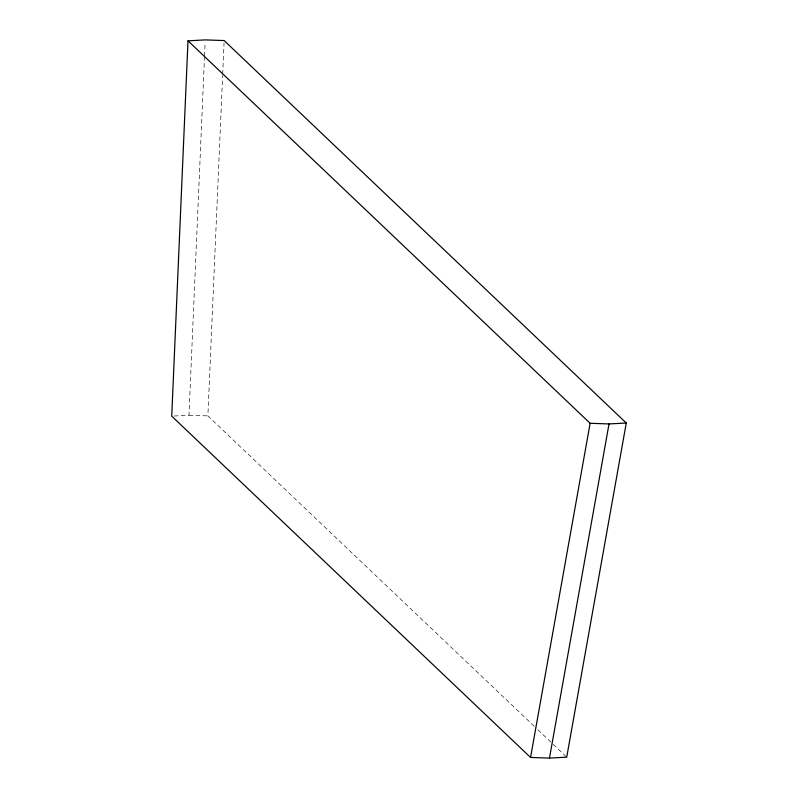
<?xml version="1.0" encoding="UTF-8"?>
<svg xmlns="http://www.w3.org/2000/svg" width="798" height="798" viewBox="0 0 798 798"><rect width="100%" height="100%" fill="white"/><g stroke="black" fill="none" stroke-linecap="round" stroke-linejoin="round"><path stroke-width="0.6" stroke-dasharray="3.99 2.99" d="M174.193 416.017L188.976 415.229L204.488 57.296M204.547 56.06L205.136 42.384M534.261 726.31L207.879 415.888L222.642 75.361M222.702 74.114L224.048 43.052M188.976 415.229L207.879 415.888M537.862 729.741L552.286 743.457M553.194 744.315L566.72 757.182"/><path stroke-width="1.2" d="M187.999 40.818L171.73 416.147L530.56 757.442L549.473 758.1L566.72 757.182L626.27 423.02L224.148 40.558L205.246 39.9L187.999 40.818L590.121 423.279L609.024 423.938L626.27 423.02M530.56 757.442L590.121 423.279M549.473 758.1L609.024 423.938"/></g></svg>
